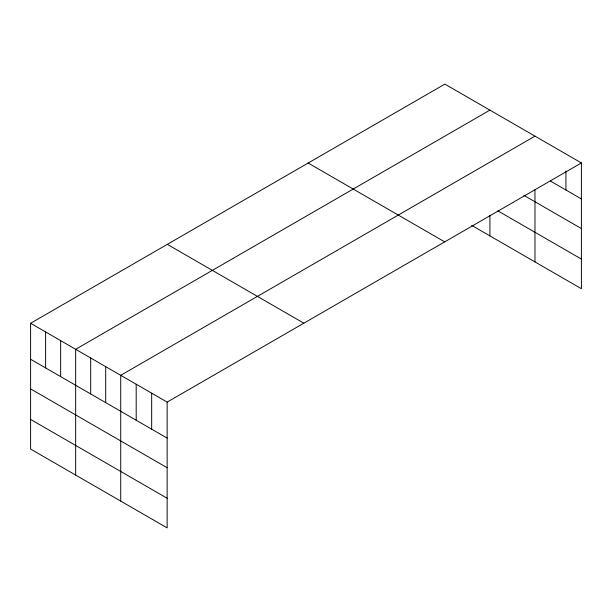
<?xml version="1.0" encoding="UTF-8"?>
<svg xmlns="http://www.w3.org/2000/svg" width="612" height="612" viewBox="0 0 612 612"><rect width="100%" height="100%" fill="white"/><g stroke="black" fill="none" stroke-linecap="round" stroke-linejoin="round"><path stroke-width="0.92" d="M30.6 323.281L167.145 402.115L167.145 527.888L30.6 449.055L30.6 323.281L444.855 84.112L581.4 162.945L581.4 288.719L471.73 225.4M489.914 110.129L75.659 349.299L75.659 475.065M534.972 136.147L120.725 375.309L120.725 501.083M167.145 402.115L581.4 162.945M550.448 181.068L581.4 198.938M523.91 195.373L581.4 228.567M497.816 210.834L581.4 259.09M308.15 163.037L444.694 241.87M167.305 244.356L303.85 323.19M30.6 359.267L167.145 438.1M30.6 388.895L167.145 467.729M30.6 419.427L167.145 498.26M565.924 171.062L565.924 190.003M534.972 189.728L534.972 261.913M489.914 215.531L489.914 235.903M151.669 393.179L151.669 429.173M136.193 384.244L136.193 420.237M105.7 366.642L105.7 402.627M90.683 357.966L90.683 393.96M60.642 340.624L60.642 376.61M45.617 331.949L45.617 367.942"/></g></svg>
